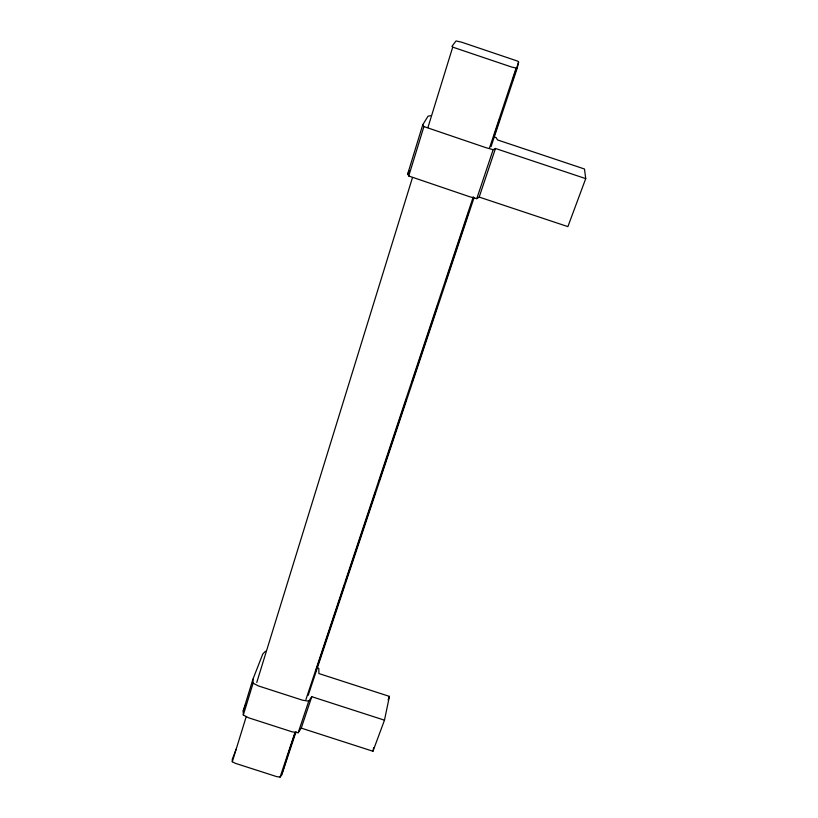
<?xml version="1.0" encoding="UTF-8"?>
<svg xmlns="http://www.w3.org/2000/svg" width="818" height="818" viewBox="0 0 818 818"><rect width="100%" height="100%" fill="white"/><g stroke="black" fill="none" stroke-linecap="round" stroke-linejoin="round"><path stroke-width="1.23" d="M384.48 720.188L311.77 696.691L301.249 728.112L372.947 751.241L384.48 720.188L389.429 696.384L318.877 673.551L318.846 668.449L316.73 667.396M372.947 751.241L373.724 747.58M495.473 148.477L479.184 197.077L567.886 226.617L585.729 178.621L495.473 148.477L493.142 149.694L485.81 147.629L423.918 126.575L422.763 124.755L428.039 116.197L430.493 115.706M479.184 197.077L476.771 198.662L469.542 196.698L408.744 176.003L407.701 173.948L422.763 124.755M301.249 728.112L298.181 732.734L292.149 731.834L248.703 717.826L243.314 715.034L243.202 710.985L252.926 679.226L262.813 653.94L265.523 651.189M243.314 715.034L253.089 683.194L252.926 679.226M408.744 176.003L423.918 126.575M311.77 696.691L308.734 701.169L298.181 732.734M289.674 749.482L281.586 775.239L280.093 777.1L276.76 776.64L235.267 763.296L232.302 761.732L246.228 716.609M256.76 682.468L412.476 177.608M427.896 127.608L452.722 47.127L451.965 46.329L456.066 40.941L461.464 42.137L517.702 61.145L518.632 61.943L517.221 68.231L511.802 67.096L452.722 47.127M280.093 777.1L295.022 732.274M305.912 699.564L473.274 196.79M489.399 148.324L516.025 68.364M290.073 748.265L295.329 732.509M315.513 671.905L344.173 585.841M345.789 580.995L375.257 492.508M379.296 480.391L406.341 399.174M411.996 382.211L437.425 305.85M445.503 281.607L468.52 212.516M493.54 137.363L499.604 119.183M512.518 80.389L518.571 62.209M281.965 774.043L296.085 731.65M308.202 695.32L474.092 197.537M491.045 146.667L517.283 67.945M476.771 198.662L493.142 149.694M388.131 699.901L389.429 696.384M236.187 749.043L232.271 759.38L232.302 761.732M243.202 710.985L245.952 703.899M407.701 173.948L409.429 170.829M308.734 701.169L302.629 700.218L258.57 685.985L253.089 683.194M493.888 136.79L496.148 137.649L497.528 139.939L584.481 168.999L585.729 178.621"/></g></svg>
